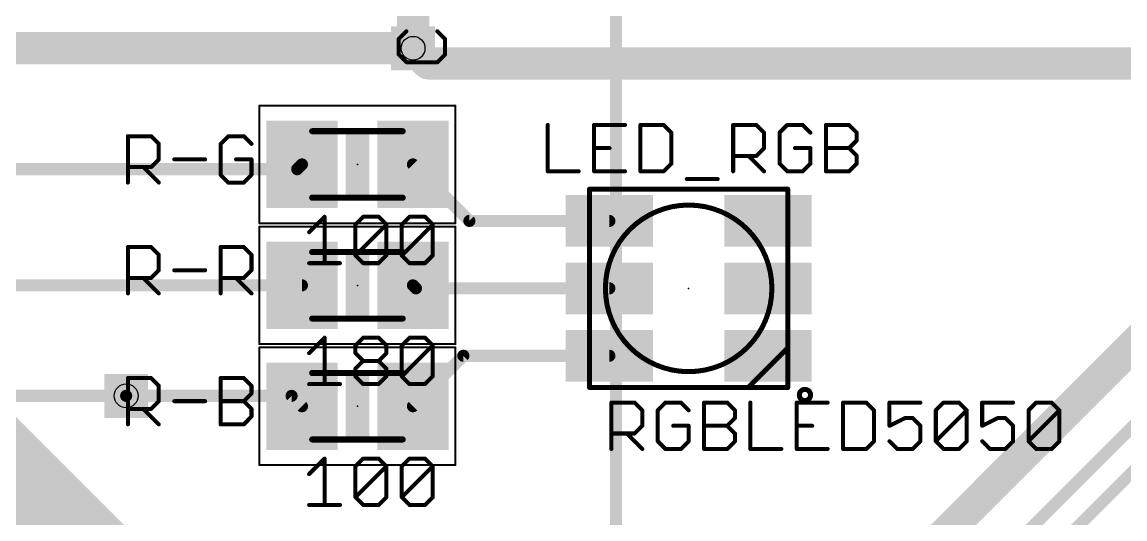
# Model space of a CAD drawing. Extents: x 4 to 288, y -28 to 191.
# Drawn here: x 170.09 to 197.92, y 131.52 to 144.04 of the extents above; entities that cross this region are included whole.
import ezdxf

# ---------------------------------------------------------------- set-up
doc = ezdxf.new("R2010")
doc.units = 0
doc.header["$MEASUREMENT"] = 0
doc.layers.get('0').update_dxf_attribs({"linetype": 'CONTINUOUS'})
for name, color, linetype in [('1', 22, 'CONTINUOUS'), ('16', 175, 'CONTINUOUS'), ('18', 82, 'CONTINUOUS'), ('20', 7, 'CONTINUOUS'), ('21', 2, 'CONTINUOUS'), ('23', 7, 'CONTINUOUS'), ('25', 2, 'CONTINUOUS'), ('26', 3, 'CONTINUOUS'), ('27', 253, 'CONTINUOUS'), ('29', 253, 'CONTINUOUS'), ('31', 253, 'CONTINUOUS'), ('35', 253, 'CONTINUOUS'), ('39', 22, 'CONTINUOUS'), ('44', 253, 'CONTINUOUS'), ('51', 253, 'CONTINUOUS')]:
    doc.layers.add(name, color=color, linetype=linetype)

# ---------------------------------------------------------------- blocks, each defined once
blk = doc.blocks.new('RECT')
blk.add_solid([(-0.5, -0.5), (0.5, -0.5), (-0.5, 0.5), (0.5, 0.5)])
blk = doc.blocks.new('SQUAREV')
blk.add_solid([(-0.5, -0.5), (0.5, -0.5), (-0.5, 0.5), (0.5, 0.5)])

msp = doc.modelspace()

# ---------------------------------------------------------------- linework, layer by layer
at = {"layer": '1'}
for points, const_width in [([(179.959, 143.383), (154.813, 143.383)], 0.8128), ([(180.34, 143.002), (179.959, 143.383)], 0.8128), ([(180.34, 143.002), (203.708, 143.002)], 0.8128), ([(193.04, 130.81), (204.47, 142.24)], 0.8128), ([(177.0363, 140.335), (177.1557, 140.4544)], 0.3048), ([(181.3799, 139.0302), (179.9557, 140.4544)], 0.3048), ([(163.1733, 139.065), (197.6044, 104.6339)], 2.54), ([(167.64, 140.335), (177.0363, 140.335)], 0.3048), ([(184.9123, 139.0302), (181.3799, 139.0302)], 0.3048), ([(177.1557, 137.4064), (169.1564, 137.4064)], 0.3048), ([(180.0319, 137.3302), (179.9557, 137.4064)], 0.3048), ([(184.9123, 137.3302), (180.0319, 137.3302)], 0.3048), ([(181.2275, 135.6302), (179.9557, 134.3584)], 0.3048), ([(184.9123, 135.6302), (181.2275, 135.6302)], 0.3048), ([(172.72, 134.62), (176.894, 134.62)], 0.3048), ([(176.894, 134.62), (177.1557, 134.3584)], 0.3048)]:
    msp.add_lwpolyline(points, dxfattribs=dict(at, const_width=const_width))
for points, const_width in [([(180.1027, 143.5267, 1), (179.8153, 143.2393)], 0.4064), ([(179.959, 143.1798, 1), (179.959, 143.5862)], 0.4064), ([(180.34, 143.2052, 1), (180.34, 142.7988)], 0.4064), ([(180.1963, 142.8583, 1), (180.4837, 143.1457)], 0.4064), ([(177.2095, 140.4005, 1), (177.1018, 140.5083)], 0.1524), ([(180.0095, 140.5083, 1), (179.9018, 140.4005)], 0.1524), ([(176.9824, 140.3889, 1), (177.0902, 140.2811)], 0.1524), ([(177.0363, 140.2588, 1), (177.0363, 140.4112)], 0.1524), ([(181.3799, 139.1064, 1), (181.3799, 138.954)], 0.1524), ([(181.326, 138.9763, 1), (181.4337, 139.0841)], 0.1524), ([(184.9123, 138.954, 1), (184.9123, 139.1064)], 0.1524), ([(177.1557, 137.3302, 1), (177.1557, 137.4826)], 0.1524), ([(180.0095, 137.4603, 1), (179.9018, 137.3525)], 0.1524), ([(180.0319, 137.4064, 1), (180.0319, 137.254)], 0.1524), ([(184.9123, 137.254, 1), (184.9123, 137.4064)], 0.1524), ([(179.978, 137.2763, 1), (180.0857, 137.3841)], 0.1524), ([(181.2275, 135.7064, 1), (181.2275, 135.554)], 0.1524), ([(181.2813, 135.5763, 1), (181.1736, 135.6841)], 0.1524), ([(184.9123, 135.554, 1), (184.9123, 135.7064)], 0.1524), ([(172.72, 134.6962, 1), (172.72, 134.5438)], 0.1524), ([(176.9479, 134.6739, 1), (176.8401, 134.5661)], 0.1524), ([(176.894, 134.5438, 1), (176.894, 134.6962)], 0.1524), ([(177.1018, 134.3045, 1), (177.2095, 134.4123)], 0.1524), ([(179.9018, 134.4123, 1), (180.0095, 134.3045)], 0.1524)]:
    msp.add_lwpolyline(points, format="xyb", dxfattribs=dict(at, const_width=const_width))
at = {"layer": '16'}
for points, const_width in [([(179.959, 143.383), (179.959, 145.7279)], 0.8128), ([(185.0801, 145.8773), (185.0801, 121.92)], 0.3048), ([(167.64, 103.3733), (207.1417, 142.875)], 0.3048), ([(200.2386, 134.8336), (168.275, 102.87)], 0.3048), ([(169.545, 134.62), (172.72, 134.62)], 0.3048)]:
    msp.add_lwpolyline(points, dxfattribs=dict(at, const_width=const_width))
for points, const_width in [([(179.7558, 143.383, 1), (180.1622, 143.383)], 0.4064), ([(172.72, 134.5438, 1), (172.72, 134.6962)], 0.1524)]:
    msp.add_lwpolyline(points, format="xyb", dxfattribs=dict(at, const_width=const_width))
at = {"layer": '20', "const_width": 0.0254}
msp.add_lwpolyline([(71.1264, 186.0347, 2.9429), (202.1142, 186.0347)], format="xyb", dxfattribs=at)
at = {"layer": '21', "const_width": 0.127}
for points in [[(184.4123, 139.8302), (189.4123, 139.8302)], [(184.4123, 134.8302), (184.4123, 139.8302)], [(189.4123, 139.8302), (189.4123, 135.8302)], [(188.4123, 134.8302), (189.4123, 135.8302)], [(189.4123, 135.8302), (189.4123, 134.8302)], [(188.4123, 134.8302), (184.4123, 134.8302)], [(189.4123, 134.8302), (188.4123, 134.8302)]]:
    msp.add_lwpolyline(points, dxfattribs=at)
at = {"layer": '21'}
for points, const_width in [([(184.444, 139.8302, 1), (184.3805, 139.8302)], 0.0635), ([(184.4123, 139.8619, 1), (184.4123, 139.7984)], 0.0635), ([(189.444, 139.8302, 1), (189.3805, 139.8302)], 0.0635), ([(189.4123, 139.7984, 1), (189.4123, 139.8619)], 0.0635), ([(186.9123, 135.2302, 1), (186.9123, 139.4302, 1), (186.9123, 135.2302)], 0.127), ([(189.444, 135.8302, 1), (189.3805, 135.8302)], 0.0635), ([(189.3805, 135.8302, 1), (189.444, 135.8302)], 0.0635), ([(189.4347, 135.8077, 1), (189.3898, 135.8526)], 0.0635), ([(184.4123, 134.8619, 1), (184.4123, 134.7984)], 0.0635), ([(184.3805, 134.8302, 1), (184.444, 134.8302)], 0.0635), ([(188.4123, 134.8619, 1), (188.4123, 134.7984)], 0.0635), ([(188.3898, 134.8526, 1), (188.4347, 134.8077)], 0.0635), ([(188.4123, 134.7984, 1), (188.4123, 134.8619)], 0.0635), ([(189.3805, 134.8302, 1), (189.444, 134.8302)], 0.0635), ([(189.4123, 134.7984, 1), (189.4123, 134.8619)], 0.0635), ([(189.8462, 134.5008, 1), (189.8462, 134.7836, 1), (189.8462, 134.5008)], 0.127)]:
    msp.add_lwpolyline(points, format="xyb", dxfattribs=dict(at, const_width=const_width))
at = {"layer": '23'}
for p in [(178.5557, 140.4544), (178.5557, 137.4064), (186.9123, 137.3302), (178.5557, 134.3584)]:
    msp.add_point(p, dxfattribs=at)
at = {"layer": '25', "const_width": 0.1016}
for points in [[(183.3581, 141.4504), (183.3581, 140.281)], [(185.307, 141.4504), (184.5274, 141.4504)], [(184.5274, 141.4504), (184.5274, 140.281)], [(185.6968, 141.4504), (185.6968, 140.281)], [(186.2815, 141.4504), (185.6968, 141.4504)], [(186.4764, 141.2555), (186.2815, 141.4504)], [(188.0356, 140.281), (188.0356, 141.4504)], [(188.0356, 141.4504), (188.6203, 141.4504)], [(188.6203, 141.4504), (188.8152, 141.2555)], [(189.3999, 141.4504), (189.205, 141.2555)], [(189.7897, 141.4504), (189.3999, 141.4504)], [(189.9846, 141.2555), (189.7897, 141.4504)], [(190.3744, 140.281), (190.3744, 141.4504)], [(190.3744, 141.4504), (190.9591, 141.4504)], [(190.9591, 141.4504), (191.154, 141.2555)], [(172.7645, 139.9972), (172.7645, 141.1666)], [(172.7645, 141.1666), (173.3491, 141.1666)], [(173.3491, 141.1666), (173.544, 140.9717)], [(175.2981, 141.1666), (175.1032, 140.9717)], [(175.6879, 141.1666), (175.2981, 141.1666)], [(175.8828, 140.9717), (175.6879, 141.1666)], [(186.4764, 140.4759), (186.4764, 141.2555)], [(188.8152, 141.2555), (188.8152, 140.8657)], [(189.205, 141.2555), (189.205, 140.4759)], [(191.154, 141.0606), (190.9591, 140.8657)], [(191.154, 141.2555), (191.154, 141.0606)], [(173.544, 140.9717), (173.544, 140.5819)], [(175.1032, 140.9717), (175.1032, 140.1921)], [(184.5274, 140.8657), (184.9172, 140.8657)], [(188.8152, 140.8657), (188.6203, 140.6708)], [(189.9846, 140.8657), (189.5948, 140.8657)], [(189.9846, 140.4759), (189.9846, 140.8657)], [(190.3744, 140.8657), (190.9591, 140.8657)], [(190.9591, 140.8657), (191.154, 140.6708)], [(173.544, 140.5819), (173.3491, 140.387)], [(173.9338, 140.5819), (174.7134, 140.5819)], [(175.8828, 140.5819), (175.493, 140.5819)], [(175.8828, 140.1921), (175.8828, 140.5819)], [(186.2815, 140.281), (186.4764, 140.4759)], [(188.6203, 140.6708), (188.0356, 140.6708)], [(188.4254, 140.6708), (188.8152, 140.281)], [(189.205, 140.4759), (189.3999, 140.281)], [(189.7897, 140.281), (189.9846, 140.4759)], [(191.154, 140.4759), (190.9591, 140.281)], [(191.154, 140.6708), (191.154, 140.4759)], [(173.3491, 140.387), (172.7645, 140.387)], [(173.1542, 140.387), (173.544, 139.9972)], [(183.3581, 140.281), (184.1376, 140.281)], [(184.5274, 140.281), (185.307, 140.281)], [(185.6968, 140.281), (186.2815, 140.281)], [(189.3999, 140.281), (189.7897, 140.281)], [(190.9591, 140.281), (190.3744, 140.281)], [(175.1032, 140.1921), (175.2981, 139.9972)], [(175.2981, 139.9972), (175.6879, 139.9972)], [(175.6879, 139.9972), (175.8828, 140.1921)], [(186.8662, 140.0861), (187.6458, 140.0861)], [(172.7645, 137.2032), (172.7645, 138.3726)], [(172.7645, 138.3726), (173.3491, 138.3726)], [(173.3491, 138.3726), (173.544, 138.1777)], [(175.1032, 137.2032), (175.1032, 138.3726)], [(175.1032, 138.3726), (175.6879, 138.3726)], [(175.6879, 138.3726), (175.8828, 138.1777)], [(173.544, 138.1777), (173.544, 137.7879)], [(175.8828, 138.1777), (175.8828, 137.7879)], [(173.544, 137.7879), (173.3491, 137.593)], [(173.9338, 137.7879), (174.7134, 137.7879)], [(175.8828, 137.7879), (175.6879, 137.593)], [(173.3491, 137.593), (172.7645, 137.593)], [(173.1542, 137.593), (173.544, 137.2032)], [(175.6879, 137.593), (175.1032, 137.593)], [(175.493, 137.593), (175.8828, 137.2032)], [(172.7645, 133.9012), (172.7645, 135.0706)], [(172.7645, 135.0706), (173.3491, 135.0706)], [(173.3491, 135.0706), (173.544, 134.8757)], [(175.1032, 133.9012), (175.1032, 135.0706)], [(175.1032, 135.0706), (175.6879, 135.0706)], [(175.6879, 135.0706), (175.8828, 134.8757)], [(173.544, 134.8757), (173.544, 134.4859)], [(175.8828, 134.6808), (175.6879, 134.4859)], [(175.8828, 134.8757), (175.8828, 134.6808)], [(173.544, 134.4859), (173.3491, 134.291)], [(173.9338, 134.4859), (174.7134, 134.4859)], [(175.1032, 134.4859), (175.6879, 134.4859)], [(175.6879, 134.4859), (175.8828, 134.291)], [(173.3491, 134.291), (172.7645, 134.291)], [(173.1542, 134.291), (173.544, 133.9012)], [(175.8828, 134.0961), (175.6879, 133.9012)], [(175.8828, 134.291), (175.8828, 134.0961)], [(175.6879, 133.9012), (175.1032, 133.9012)]]:
    msp.add_lwpolyline(points, dxfattribs=at)
at = {"layer": '25', "const_width": 0.0508}
for points in [[(183.3835, 141.4504, 1), (183.3327, 141.4504)], [(184.5274, 141.4758, 1), (184.5274, 141.425)], [(184.5528, 141.4504, 1), (184.502, 141.4504)], [(185.307, 141.425, 1), (185.307, 141.4758)], [(185.7222, 141.4504, 1), (185.6714, 141.4504)], [(185.6968, 141.4758, 1), (185.6968, 141.425)], [(186.2995, 141.4683, 1), (186.2636, 141.4324)], [(186.2815, 141.425, 1), (186.2815, 141.4758)], [(188.061, 141.4504, 1), (188.0102, 141.4504)], [(188.0356, 141.4758, 1), (188.0356, 141.425)], [(188.6383, 141.4683, 1), (188.6024, 141.4324)], [(188.6203, 141.425, 1), (188.6203, 141.4758)], [(189.3999, 141.4758, 1), (189.3999, 141.425)], [(189.4179, 141.4324, 1), (189.382, 141.4683)], [(189.8077, 141.4683, 1), (189.7718, 141.4324)], [(189.7897, 141.425, 1), (189.7897, 141.4758)], [(190.3998, 141.4504, 1), (190.349, 141.4504)], [(190.3744, 141.4758, 1), (190.3744, 141.425)], [(190.9771, 141.4683, 1), (190.9412, 141.4324)], [(190.9591, 141.425, 1), (190.9591, 141.4758)], [(172.7899, 141.1666, 1), (172.7391, 141.1666)], [(172.7645, 141.192, 1), (172.7645, 141.1412)], [(173.3671, 141.1845, 1), (173.3312, 141.1486)], [(173.3491, 141.1412, 1), (173.3491, 141.192)], [(175.2981, 141.192, 1), (175.2981, 141.1412)], [(175.3161, 141.1486, 1), (175.2802, 141.1845)], [(175.7059, 141.1845, 1), (175.67, 141.1486)], [(175.6879, 141.1412, 1), (175.6879, 141.192)], [(186.5018, 141.2555, 1), (186.451, 141.2555)], [(186.4585, 141.2375, 1), (186.4944, 141.2734)], [(188.8406, 141.2555, 1), (188.7898, 141.2555)], [(188.7973, 141.2375, 1), (188.8332, 141.2734)], [(189.2304, 141.2555, 1), (189.1796, 141.2555)], [(189.1871, 141.2734, 1), (189.223, 141.2375)], [(189.9667, 141.2375, 1), (190.0026, 141.2734)], [(191.1794, 141.2555, 1), (191.1286, 141.2555)], [(191.1286, 141.0606, 1), (191.1794, 141.0606)], [(191.1361, 141.2375, 1), (191.172, 141.2734)], [(191.172, 141.0426, 1), (191.1361, 141.0785)], [(173.5694, 140.9717, 1), (173.5186, 140.9717)], [(173.5261, 140.9537, 1), (173.562, 140.9896)], [(175.1286, 140.9717, 1), (175.0778, 140.9717)], [(175.0853, 140.9896, 1), (175.1212, 140.9537)], [(175.8649, 140.9537, 1), (175.9008, 140.9896)], [(184.5274, 140.8911, 1), (184.5274, 140.8403)], [(184.9172, 140.8403, 1), (184.9172, 140.8911)], [(188.7898, 140.8657, 1), (188.8406, 140.8657)], [(188.8332, 140.8477, 1), (188.7973, 140.8836)], [(189.5948, 140.8911, 1), (189.5948, 140.8403)], [(190.01, 140.8657, 1), (189.9592, 140.8657)], [(189.9846, 140.8403, 1), (189.9846, 140.8911)], [(190.3744, 140.8911, 1), (190.3744, 140.8403)], [(190.9771, 140.8836, 1), (190.9412, 140.8477)], [(190.9412, 140.8836, 1), (190.9771, 140.8477)], [(190.9591, 140.8403, 1), (190.9591, 140.8911)], [(173.5186, 140.5819, 1), (173.5694, 140.5819)], [(173.562, 140.5639, 1), (173.5261, 140.5998)], [(173.9338, 140.6073, 1), (173.9338, 140.5565)], [(174.7134, 140.5565, 1), (174.7134, 140.6073)], [(175.493, 140.6073, 1), (175.493, 140.5565)], [(175.9082, 140.5819, 1), (175.8574, 140.5819)], [(175.8828, 140.5565, 1), (175.8828, 140.6073)], [(186.4944, 140.4579, 1), (186.4585, 140.4938)], [(188.0356, 140.6962, 1), (188.0356, 140.6454)], [(188.4434, 140.6887, 1), (188.4075, 140.6528)], [(188.6024, 140.6887, 1), (188.6383, 140.6528)], [(188.6203, 140.6454, 1), (188.6203, 140.6962)], [(189.223, 140.4938, 1), (189.1871, 140.4579)], [(190.0026, 140.4579, 1), (189.9667, 140.4938)], [(191.1794, 140.6708, 1), (191.1286, 140.6708)], [(191.1361, 140.6528, 1), (191.172, 140.6887)], [(191.172, 140.4579, 1), (191.1361, 140.4938)], [(172.7645, 140.4124, 1), (172.7645, 140.3616)], [(173.1722, 140.4049, 1), (173.1363, 140.369)], [(173.3312, 140.4049, 1), (173.3671, 140.369)], [(173.3491, 140.3616, 1), (173.3491, 140.4124)], [(183.3581, 140.3064, 1), (183.3581, 140.2556)], [(183.3327, 140.281, 1), (183.3835, 140.281)], [(184.1376, 140.2556, 1), (184.1376, 140.3064)], [(184.5274, 140.3064, 1), (184.5274, 140.2556)], [(184.502, 140.281, 1), (184.5528, 140.281)], [(185.307, 140.2556, 1), (185.307, 140.3064)], [(185.6968, 140.3064, 1), (185.6968, 140.2556)], [(185.6714, 140.281, 1), (185.7222, 140.281)], [(186.2636, 140.2989, 1), (186.2995, 140.263)], [(186.2815, 140.2556, 1), (186.2815, 140.3064)], [(186.451, 140.4759, 1), (186.5018, 140.4759)], [(188.0102, 140.281, 1), (188.061, 140.281)], [(188.7973, 140.263, 1), (188.8332, 140.2989)], [(189.1796, 140.4759, 1), (189.2304, 140.4759)], [(189.3999, 140.3064, 1), (189.3999, 140.2556)], [(189.382, 140.263, 1), (189.4179, 140.2989)], [(189.7718, 140.2989, 1), (189.8077, 140.263)], [(189.7897, 140.2556, 1), (189.7897, 140.3064)], [(189.9592, 140.4759, 1), (190.01, 140.4759)], [(190.3744, 140.3064, 1), (190.3744, 140.2556)], [(190.349, 140.281, 1), (190.3998, 140.281)], [(190.9412, 140.2989, 1), (190.9771, 140.263)], [(190.9591, 140.2556, 1), (190.9591, 140.3064)], [(191.1286, 140.4759, 1), (191.1794, 140.4759)], [(172.7391, 139.9972, 1), (172.7899, 139.9972)], [(173.5261, 139.9792, 1), (173.562, 140.0151)], [(175.0778, 140.1921, 1), (175.1286, 140.1921)], [(175.1212, 140.21, 1), (175.0853, 140.1741)], [(175.2981, 140.0226, 1), (175.2981, 139.9718)], [(175.2802, 139.9792, 1), (175.3161, 140.0151)], [(175.67, 140.0151, 1), (175.7059, 139.9792)], [(175.6879, 139.9718, 1), (175.6879, 140.0226)], [(175.8574, 140.1921, 1), (175.9082, 140.1921)], [(175.9008, 140.1741, 1), (175.8649, 140.21)], [(186.8662, 140.1115, 1), (186.8662, 140.0607)], [(187.6458, 140.0607, 1), (187.6458, 140.1115)], [(172.7899, 138.3726, 1), (172.7391, 138.3726)], [(172.7645, 138.398, 1), (172.7645, 138.3472)], [(173.3671, 138.3905, 1), (173.3312, 138.3546)], [(173.3491, 138.3472, 1), (173.3491, 138.398)], [(175.1286, 138.3726, 1), (175.0778, 138.3726)], [(175.1032, 138.398, 1), (175.1032, 138.3472)], [(175.7059, 138.3905, 1), (175.67, 138.3546)], [(175.6879, 138.3472, 1), (175.6879, 138.398)], [(173.5694, 138.1777, 1), (173.5186, 138.1777)], [(173.5261, 138.1597, 1), (173.562, 138.1956)], [(175.9082, 138.1777, 1), (175.8574, 138.1777)], [(175.8649, 138.1597, 1), (175.9008, 138.1956)], [(173.5186, 137.7879, 1), (173.5694, 137.7879)], [(173.562, 137.7699, 1), (173.5261, 137.8058)], [(173.9338, 137.8133, 1), (173.9338, 137.7625)], [(174.7134, 137.7625, 1), (174.7134, 137.8133)], [(175.8574, 137.7879, 1), (175.9082, 137.7879)], [(175.9008, 137.7699, 1), (175.8649, 137.8058)], [(172.7645, 137.6184, 1), (172.7645, 137.5676)], [(173.1722, 137.6109, 1), (173.1363, 137.575)], [(173.3312, 137.6109, 1), (173.3671, 137.575)], [(173.3491, 137.5676, 1), (173.3491, 137.6184)], [(175.1032, 137.6184, 1), (175.1032, 137.5676)], [(175.511, 137.6109, 1), (175.4751, 137.575)], [(175.67, 137.6109, 1), (175.7059, 137.575)], [(175.6879, 137.5676, 1), (175.6879, 137.6184)], [(172.7391, 137.2032, 1), (172.7899, 137.2032)], [(173.5261, 137.1852, 1), (173.562, 137.2211)], [(175.0778, 137.2032, 1), (175.1286, 137.2032)], [(175.8649, 137.1852, 1), (175.9008, 137.2211)], [(172.7899, 135.0706, 1), (172.7391, 135.0706)], [(172.7645, 135.096, 1), (172.7645, 135.0452)], [(173.3671, 135.0885, 1), (173.3312, 135.0526)], [(173.3491, 135.0452, 1), (173.3491, 135.096)], [(175.1286, 135.0706, 1), (175.0778, 135.0706)], [(175.1032, 135.096, 1), (175.1032, 135.0452)], [(175.7059, 135.0885, 1), (175.67, 135.0526)], [(175.6879, 135.0452, 1), (175.6879, 135.096)], [(173.5694, 134.8757, 1), (173.5186, 134.8757)], [(173.5261, 134.8577, 1), (173.562, 134.8936)], [(175.9082, 134.8757, 1), (175.8574, 134.8757)], [(175.8574, 134.6808, 1), (175.9082, 134.6808)], [(175.8649, 134.8577, 1), (175.9008, 134.8936)], [(175.9008, 134.6628, 1), (175.8649, 134.6987)], [(173.5186, 134.4859, 1), (173.5694, 134.4859)], [(173.562, 134.4679, 1), (173.5261, 134.5038)], [(173.9338, 134.5113, 1), (173.9338, 134.4605)], [(174.7134, 134.4605, 1), (174.7134, 134.5113)], [(175.1032, 134.5113, 1), (175.1032, 134.4605)], [(175.7059, 134.5038, 1), (175.67, 134.4679)], [(175.67, 134.5038, 1), (175.7059, 134.4679)], [(175.6879, 134.4605, 1), (175.6879, 134.5113)], [(172.7645, 134.3164, 1), (172.7645, 134.2656)], [(173.1722, 134.3089, 1), (173.1363, 134.273)], [(173.3312, 134.3089, 1), (173.3671, 134.273)], [(173.3491, 134.2656, 1), (173.3491, 134.3164)], [(175.9082, 134.291, 1), (175.8574, 134.291)], [(175.8649, 134.273, 1), (175.9008, 134.3089)], [(175.9008, 134.0781, 1), (175.8649, 134.114)], [(172.7391, 133.9012, 1), (172.7899, 133.9012)], [(173.5261, 133.8832, 1), (173.562, 133.9191)], [(175.1032, 133.9266, 1), (175.1032, 133.8758)], [(175.0778, 133.9012, 1), (175.1286, 133.9012)], [(175.67, 133.9191, 1), (175.7059, 133.8832)], [(175.6879, 133.8758, 1), (175.6879, 133.9266)], [(175.8574, 134.0961, 1), (175.9082, 134.0961)]]:
    msp.add_lwpolyline(points, format="xyb", dxfattribs=at)
at = {"layer": '26', "const_width": 0.1016}
for points in [[(179.5962, 143.616), (179.7911, 143.8109)], [(179.5962, 143.2262), (179.5962, 143.616)], [(180.5707, 143.8109), (180.7656, 143.616)], [(180.7656, 143.616), (180.7656, 143.2262)], [(179.7911, 143.0313), (179.5962, 143.2262)], [(180.5707, 143.0313), (179.7911, 143.0313)], [(180.7656, 143.2262), (180.5707, 143.0313)]]:
    msp.add_lwpolyline(points, dxfattribs=at)
at = {"layer": '26', "const_width": 0.0508}
for points in [[(179.6216, 143.616, 1), (179.5708, 143.616)], [(179.5782, 143.6339, 1), (179.6141, 143.598)], [(179.809, 143.7929, 1), (179.7731, 143.8288)], [(180.5886, 143.8288, 1), (180.5527, 143.7929)], [(180.791, 143.616, 1), (180.7402, 143.616)], [(180.7476, 143.598, 1), (180.7835, 143.6339)], [(179.6141, 143.2441, 1), (179.5782, 143.2082)], [(179.5708, 143.2262, 1), (179.6216, 143.2262)], [(179.7911, 143.0567, 1), (179.7911, 143.0059)], [(179.7731, 143.0133, 1), (179.809, 143.0492)], [(180.5527, 143.0492, 1), (180.5886, 143.0133)], [(180.5707, 143.0059, 1), (180.5707, 143.0567)], [(180.7402, 143.2262, 1), (180.791, 143.2262)], [(180.7835, 143.2082, 1), (180.7476, 143.2441)]]:
    msp.add_lwpolyline(points, format="xyb", dxfattribs=at)
at = {"layer": '27', "const_width": 0.1016}
for points in [[(177.3365, 138.7448), (177.7262, 139.1346)], [(177.7262, 139.1346), (177.7262, 137.9652)], [(178.5058, 138.9397), (178.7007, 139.1346)], [(178.7007, 139.1346), (179.0905, 139.1346)], [(179.0905, 139.1346), (179.2854, 138.9397)], [(179.6752, 138.9397), (179.8701, 139.1346)], [(179.8701, 139.1346), (180.2599, 139.1346)], [(180.2599, 139.1346), (180.4548, 138.9397)], [(178.5058, 138.1601), (178.5058, 138.9397)], [(178.5058, 138.1601), (179.2854, 138.9397)], [(179.2854, 138.9397), (179.2854, 138.1601)], [(179.6752, 138.1601), (179.6752, 138.9397)], [(179.6752, 138.1601), (180.4548, 138.9397)], [(180.4548, 138.9397), (180.4548, 138.1601)], [(178.7007, 137.9652), (178.5058, 138.1601)], [(179.2854, 138.1601), (179.0905, 137.9652)], [(179.8701, 137.9652), (179.6752, 138.1601)], [(180.4548, 138.1601), (180.2599, 137.9652)], [(177.3365, 137.9652), (178.116, 137.9652)], [(179.0905, 137.9652), (178.7007, 137.9652)], [(180.2599, 137.9652), (179.8701, 137.9652)], [(177.3365, 135.6968), (177.7262, 136.0866)], [(177.7262, 136.0866), (177.7262, 134.9172)], [(178.5058, 135.8917), (178.7007, 136.0866)], [(178.7007, 136.0866), (179.0905, 136.0866)], [(179.0905, 136.0866), (179.2854, 135.8917)], [(179.6752, 135.8917), (179.8701, 136.0866)], [(179.8701, 136.0866), (180.2599, 136.0866)], [(180.2599, 136.0866), (180.4548, 135.8917)], [(178.5058, 135.6968), (178.5058, 135.8917)], [(179.2854, 135.8917), (179.2854, 135.6968)], [(179.6752, 135.1121), (179.6752, 135.8917)], [(179.6752, 135.1121), (180.4548, 135.8917)], [(180.4548, 135.8917), (180.4548, 135.1121)], [(178.7007, 135.5019), (178.5058, 135.6968)], [(178.5058, 135.307), (178.7007, 135.5019)], [(178.7007, 135.5019), (179.0905, 135.5019)], [(179.2854, 135.6968), (179.0905, 135.5019)], [(179.0905, 135.5019), (179.2854, 135.307)], [(178.5058, 135.1121), (178.5058, 135.307)], [(179.2854, 135.307), (179.2854, 135.1121)], [(177.3365, 134.9172), (178.116, 134.9172)], [(178.7007, 134.9172), (178.5058, 135.1121)], [(179.0905, 134.9172), (178.7007, 134.9172)], [(179.2854, 135.1121), (179.0905, 134.9172)], [(179.8701, 134.9172), (179.6752, 135.1121)], [(180.2599, 134.9172), (179.8701, 134.9172)], [(180.4548, 135.1121), (180.2599, 134.9172)], [(184.9631, 133.281), (184.9631, 134.4504)], [(184.9631, 134.4504), (185.5477, 134.4504)], [(185.5477, 134.4504), (185.7426, 134.2555)], [(186.3273, 134.4504), (186.1324, 134.2555)], [(186.7171, 134.4504), (186.3273, 134.4504)], [(186.912, 134.2555), (186.7171, 134.4504)], [(187.3018, 133.281), (187.3018, 134.4504)], [(187.3018, 134.4504), (187.8865, 134.4504)], [(187.8865, 134.4504), (188.0814, 134.2555)], [(188.4712, 134.4504), (188.4712, 133.281)], [(190.4202, 134.4504), (189.6406, 134.4504)], [(189.6406, 134.4504), (189.6406, 133.281)], [(190.81, 134.4504), (190.81, 133.281)], [(191.3947, 134.4504), (190.81, 134.4504)], [(191.5896, 134.2555), (191.3947, 134.4504)], [(192.759, 134.4504), (191.9794, 134.4504)], [(191.9794, 134.4504), (191.9794, 133.8657)], [(193.1488, 134.2555), (193.3437, 134.4504)], [(193.3437, 134.4504), (193.7335, 134.4504)], [(193.7335, 134.4504), (193.9284, 134.2555)], [(195.0978, 134.4504), (194.3182, 134.4504)], [(194.3182, 134.4504), (194.3182, 133.8657)], [(195.4876, 134.2555), (195.6825, 134.4504)], [(195.6825, 134.4504), (196.0723, 134.4504)], [(196.0723, 134.4504), (196.2672, 134.2555)], [(185.7426, 134.2555), (185.7426, 133.8657)], [(186.1324, 134.2555), (186.1324, 133.4759)], [(188.0814, 134.2555), (188.0814, 134.0606)], [(191.5896, 133.4759), (191.5896, 134.2555)], [(193.1488, 133.4759), (193.1488, 134.2555)], [(193.1488, 133.4759), (193.9284, 134.2555)], [(193.9284, 134.2555), (193.9284, 133.4759)], [(195.4876, 133.4759), (195.4876, 134.2555)], [(195.4876, 133.4759), (196.2672, 134.2555)], [(196.2672, 134.2555), (196.2672, 133.4759)], [(185.7426, 133.8657), (185.5477, 133.6708)], [(186.912, 133.8657), (186.5222, 133.8657)], [(186.912, 133.4759), (186.912, 133.8657)], [(187.3018, 133.8657), (187.8865, 133.8657)], [(188.0814, 134.0606), (187.8865, 133.8657)], [(187.8865, 133.8657), (188.0814, 133.6708)], [(189.6406, 133.8657), (190.0304, 133.8657)], [(191.9794, 133.8657), (192.3692, 134.0606)], [(192.3692, 134.0606), (192.5641, 134.0606)], [(192.5641, 134.0606), (192.759, 133.8657)], [(192.759, 133.8657), (192.759, 133.4759)], [(194.3182, 133.8657), (194.708, 134.0606)], [(194.708, 134.0606), (194.9029, 134.0606)], [(194.9029, 134.0606), (195.0978, 133.8657)], [(195.0978, 133.8657), (195.0978, 133.4759)], [(185.5477, 133.6708), (184.9631, 133.6708)], [(185.3528, 133.6708), (185.7426, 133.281)], [(188.0814, 133.6708), (188.0814, 133.4759)], [(186.1324, 133.4759), (186.3273, 133.281)], [(186.3273, 133.281), (186.7171, 133.281)], [(186.7171, 133.281), (186.912, 133.4759)], [(187.8865, 133.281), (187.3018, 133.281)], [(188.0814, 133.4759), (187.8865, 133.281)], [(188.4712, 133.281), (189.2508, 133.281)], [(189.6406, 133.281), (190.4202, 133.281)], [(190.81, 133.281), (191.3947, 133.281)], [(191.3947, 133.281), (191.5896, 133.4759)], [(192.1743, 133.281), (191.9794, 133.4759)], [(192.5641, 133.281), (192.1743, 133.281)], [(192.759, 133.4759), (192.5641, 133.281)], [(193.3437, 133.281), (193.1488, 133.4759)], [(193.7335, 133.281), (193.3437, 133.281)], [(193.9284, 133.4759), (193.7335, 133.281)], [(194.5131, 133.281), (194.3182, 133.4759)], [(194.9029, 133.281), (194.5131, 133.281)], [(195.0978, 133.4759), (194.9029, 133.281)], [(195.6825, 133.281), (195.4876, 133.4759)], [(196.0723, 133.281), (195.6825, 133.281)], [(196.2672, 133.4759), (196.0723, 133.281)], [(177.3365, 132.6488), (177.7262, 133.0386)], [(177.7262, 133.0386), (177.7262, 131.8692)], [(178.5058, 132.8437), (178.7007, 133.0386)], [(178.7007, 133.0386), (179.0905, 133.0386)], [(179.0905, 133.0386), (179.2854, 132.8437)], [(179.6752, 132.8437), (179.8701, 133.0386)], [(179.8701, 133.0386), (180.2599, 133.0386)], [(180.2599, 133.0386), (180.4548, 132.8437)], [(178.5058, 132.0641), (178.5058, 132.8437)], [(178.5058, 132.0641), (179.2854, 132.8437)], [(179.2854, 132.8437), (179.2854, 132.0641)], [(179.6752, 132.0641), (179.6752, 132.8437)], [(179.6752, 132.0641), (180.4548, 132.8437)], [(180.4548, 132.8437), (180.4548, 132.0641)], [(177.3365, 131.8692), (178.116, 131.8692)], [(178.7007, 131.8692), (178.5058, 132.0641)], [(179.0905, 131.8692), (178.7007, 131.8692)], [(179.2854, 132.0641), (179.0905, 131.8692)], [(179.8701, 131.8692), (179.6752, 132.0641)], [(180.2599, 131.8692), (179.8701, 131.8692)], [(180.4548, 132.0641), (180.2599, 131.8692)]]:
    msp.add_lwpolyline(points, dxfattribs=at)
at = {"layer": '27', "const_width": 0.0508}
for points in [[(177.7516, 139.1346, 1), (177.7008, 139.1346)], [(177.7442, 139.1166, 1), (177.7083, 139.1525)], [(178.7007, 139.16, 1), (178.7007, 139.1092)], [(178.7187, 139.1166, 1), (178.6828, 139.1525)], [(179.1085, 139.1525, 1), (179.0726, 139.1166)], [(179.0905, 139.1092, 1), (179.0905, 139.16)], [(179.8701, 139.16, 1), (179.8701, 139.1092)], [(179.8881, 139.1166, 1), (179.8522, 139.1525)], [(180.2779, 139.1525, 1), (180.242, 139.1166)], [(180.2599, 139.1092, 1), (180.2599, 139.16)], [(178.5312, 138.9397, 1), (178.4804, 138.9397)], [(178.4879, 138.9576, 1), (178.5238, 138.9217)], [(179.3108, 138.9397, 1), (179.26, 138.9397)], [(179.3034, 138.9217, 1), (179.2675, 138.9576)], [(179.2675, 138.9217, 1), (179.3034, 138.9576)], [(179.7006, 138.9397, 1), (179.6498, 138.9397)], [(179.6573, 138.9576, 1), (179.6932, 138.9217)], [(180.4802, 138.9397, 1), (180.4294, 138.9397)], [(180.4728, 138.9217, 1), (180.4369, 138.9576)], [(180.4369, 138.9217, 1), (180.4728, 138.9576)], [(177.3185, 138.7627, 1), (177.3544, 138.7268)], [(178.4804, 138.1601, 1), (178.5312, 138.1601)], [(178.5238, 138.178, 1), (178.4879, 138.1421)], [(178.4879, 138.178, 1), (178.5238, 138.1421)], [(179.26, 138.1601, 1), (179.3108, 138.1601)], [(179.3034, 138.1421, 1), (179.2675, 138.178)], [(179.6498, 138.1601, 1), (179.7006, 138.1601)], [(179.6932, 138.178, 1), (179.6573, 138.1421)], [(179.6573, 138.178, 1), (179.6932, 138.1421)], [(180.4294, 138.1601, 1), (180.4802, 138.1601)], [(180.4728, 138.1421, 1), (180.4369, 138.178)], [(177.3365, 137.9906, 1), (177.3365, 137.9398)], [(177.7008, 137.9652, 1), (177.7516, 137.9652)], [(178.116, 137.9398, 1), (178.116, 137.9906)], [(178.7007, 137.9906, 1), (178.7007, 137.9398)], [(178.6828, 137.9472, 1), (178.7187, 137.9831)], [(179.0726, 137.9831, 1), (179.1085, 137.9472)], [(179.0905, 137.9398, 1), (179.0905, 137.9906)], [(179.8701, 137.9906, 1), (179.8701, 137.9398)], [(179.8522, 137.9472, 1), (179.8881, 137.9831)], [(180.242, 137.9831, 1), (180.2779, 137.9472)], [(180.2599, 137.9398, 1), (180.2599, 137.9906)], [(177.7516, 136.0866, 1), (177.7008, 136.0866)], [(177.7442, 136.0686, 1), (177.7083, 136.1045)], [(178.7007, 136.112, 1), (178.7007, 136.0612)], [(178.7187, 136.0686, 1), (178.6828, 136.1045)], [(179.1085, 136.1045, 1), (179.0726, 136.0686)], [(179.0905, 136.0612, 1), (179.0905, 136.112)], [(179.8701, 136.112, 1), (179.8701, 136.0612)], [(179.8881, 136.0686, 1), (179.8522, 136.1045)], [(180.2779, 136.1045, 1), (180.242, 136.0686)], [(180.2599, 136.0612, 1), (180.2599, 136.112)], [(178.5312, 135.8917, 1), (178.4804, 135.8917)], [(178.4879, 135.9096, 1), (178.5238, 135.8737)], [(179.3108, 135.8917, 1), (179.26, 135.8917)], [(179.2675, 135.8737, 1), (179.3034, 135.9096)], [(179.7006, 135.8917, 1), (179.6498, 135.8917)], [(179.6573, 135.9096, 1), (179.6932, 135.8737)], [(180.4802, 135.8917, 1), (180.4294, 135.8917)], [(180.4728, 135.8737, 1), (180.4369, 135.9096)], [(180.4369, 135.8737, 1), (180.4728, 135.9096)], [(177.3185, 135.7147, 1), (177.3544, 135.6788)], [(178.4804, 135.6968, 1), (178.5312, 135.6968)], [(178.5238, 135.7147, 1), (178.4879, 135.6788)], [(178.7007, 135.5273, 1), (178.7007, 135.4765)], [(178.7187, 135.4839, 1), (178.6828, 135.5198)], [(178.6828, 135.4839, 1), (178.7187, 135.5198)], [(179.1085, 135.5198, 1), (179.0726, 135.4839)], [(179.0726, 135.5198, 1), (179.1085, 135.4839)], [(179.0905, 135.4765, 1), (179.0905, 135.5273)], [(179.26, 135.6968, 1), (179.3108, 135.6968)], [(179.3034, 135.6788, 1), (179.2675, 135.7147)], [(178.5312, 135.307, 1), (178.4804, 135.307)], [(178.4879, 135.3249, 1), (178.5238, 135.289)], [(179.3108, 135.307, 1), (179.26, 135.307)], [(179.2675, 135.289, 1), (179.3034, 135.3249)], [(177.3365, 134.9426, 1), (177.3365, 134.8918)], [(178.116, 134.8918, 1), (178.116, 134.9426)], [(178.4804, 135.1121, 1), (178.5312, 135.1121)], [(178.5238, 135.13, 1), (178.4879, 135.0941)], [(178.7007, 134.9426, 1), (178.7007, 134.8918)], [(178.6828, 134.8992, 1), (178.7187, 134.9351)], [(179.0726, 134.9351, 1), (179.1085, 134.8992)], [(179.0905, 134.8918, 1), (179.0905, 134.9426)], [(179.26, 135.1121, 1), (179.3108, 135.1121)], [(179.3034, 135.0941, 1), (179.2675, 135.13)], [(179.6498, 135.1121, 1), (179.7006, 135.1121)], [(179.6932, 135.13, 1), (179.6573, 135.0941)], [(179.6573, 135.13, 1), (179.6932, 135.0941)], [(179.8701, 134.9426, 1), (179.8701, 134.8918)], [(179.8522, 134.8992, 1), (179.8881, 134.9351)], [(180.242, 134.9351, 1), (180.2779, 134.8992)], [(180.2599, 134.8918, 1), (180.2599, 134.9426)], [(180.4294, 135.1121, 1), (180.4802, 135.1121)], [(180.4728, 135.0941, 1), (180.4369, 135.13)], [(177.7008, 134.9172, 1), (177.7516, 134.9172)], [(184.9885, 134.4504, 1), (184.9377, 134.4504)], [(184.9631, 134.4758, 1), (184.9631, 134.425)], [(185.5657, 134.4683, 1), (185.5298, 134.4324)], [(185.5477, 134.425, 1), (185.5477, 134.4758)], [(186.3273, 134.4758, 1), (186.3273, 134.425)], [(186.3453, 134.4324, 1), (186.3094, 134.4683)], [(186.7351, 134.4683, 1), (186.6992, 134.4324)], [(186.7171, 134.425, 1), (186.7171, 134.4758)], [(187.3272, 134.4504, 1), (187.2764, 134.4504)], [(187.3018, 134.4758, 1), (187.3018, 134.425)], [(187.9045, 134.4683, 1), (187.8686, 134.4324)], [(187.8865, 134.425, 1), (187.8865, 134.4758)], [(188.4966, 134.4504, 1), (188.4458, 134.4504)], [(189.6406, 134.4758, 1), (189.6406, 134.425)], [(189.666, 134.4504, 1), (189.6152, 134.4504)], [(190.4202, 134.425, 1), (190.4202, 134.4758)], [(190.8354, 134.4504, 1), (190.7846, 134.4504)], [(190.81, 134.4758, 1), (190.81, 134.425)], [(191.4127, 134.4683, 1), (191.3768, 134.4324)], [(191.3947, 134.425, 1), (191.3947, 134.4758)], [(191.9794, 134.4758, 1), (191.9794, 134.425)], [(192.0048, 134.4504, 1), (191.954, 134.4504)], [(192.759, 134.425, 1), (192.759, 134.4758)], [(193.3437, 134.4758, 1), (193.3437, 134.425)], [(193.3617, 134.4324, 1), (193.3258, 134.4683)], [(193.7515, 134.4683, 1), (193.7156, 134.4324)], [(193.7335, 134.425, 1), (193.7335, 134.4758)], [(194.3182, 134.4758, 1), (194.3182, 134.425)], [(194.3436, 134.4504, 1), (194.2928, 134.4504)], [(195.0978, 134.425, 1), (195.0978, 134.4758)], [(195.6825, 134.4758, 1), (195.6825, 134.425)], [(195.7005, 134.4324, 1), (195.6646, 134.4683)], [(196.0903, 134.4683, 1), (196.0544, 134.4324)], [(196.0723, 134.425, 1), (196.0723, 134.4758)], [(185.768, 134.2555, 1), (185.7172, 134.2555)], [(185.7247, 134.2375, 1), (185.7606, 134.2734)], [(186.1578, 134.2555, 1), (186.107, 134.2555)], [(186.1145, 134.2734, 1), (186.1504, 134.2375)], [(186.8941, 134.2375, 1), (186.93, 134.2734)], [(188.1068, 134.2555, 1), (188.056, 134.2555)], [(188.0635, 134.2375, 1), (188.0994, 134.2734)], [(191.615, 134.2555, 1), (191.5642, 134.2555)], [(191.5717, 134.2375, 1), (191.6076, 134.2734)], [(193.1742, 134.2555, 1), (193.1234, 134.2555)], [(193.1309, 134.2734, 1), (193.1668, 134.2375)], [(193.9538, 134.2555, 1), (193.903, 134.2555)], [(193.9464, 134.2375, 1), (193.9105, 134.2734)], [(193.9105, 134.2375, 1), (193.9464, 134.2734)], [(195.513, 134.2555, 1), (195.4622, 134.2555)], [(195.4697, 134.2734, 1), (195.5056, 134.2375)], [(196.2926, 134.2555, 1), (196.2418, 134.2555)], [(196.2852, 134.2375, 1), (196.2493, 134.2734)], [(196.2493, 134.2375, 1), (196.2852, 134.2734)], [(185.7172, 133.8657, 1), (185.768, 133.8657)], [(185.7606, 133.8477, 1), (185.7247, 133.8836)], [(186.5222, 133.8911, 1), (186.5222, 133.8403)], [(186.9374, 133.8657, 1), (186.8866, 133.8657)], [(186.912, 133.8403, 1), (186.912, 133.8911)], [(187.3018, 133.8911, 1), (187.3018, 133.8403)], [(187.9045, 133.8836, 1), (187.8686, 133.8477)], [(187.8686, 133.8836, 1), (187.9045, 133.8477)], [(187.8865, 133.8403, 1), (187.8865, 133.8911)], [(188.056, 134.0606, 1), (188.1068, 134.0606)], [(188.0994, 134.0426, 1), (188.0635, 134.0785)], [(189.6406, 133.8911, 1), (189.6406, 133.8403)], [(190.0304, 133.8403, 1), (190.0304, 133.8911)], [(191.954, 133.8657, 1), (192.0048, 133.8657)], [(191.9681, 133.8884, 1), (191.9908, 133.843)], [(192.3692, 134.086, 1), (192.3692, 134.0352)], [(192.3806, 134.0379, 1), (192.3579, 134.0833)], [(192.5821, 134.0785, 1), (192.5462, 134.0426)], [(192.5641, 134.0352, 1), (192.5641, 134.086)], [(192.7844, 133.8657, 1), (192.7336, 133.8657)], [(192.7411, 133.8477, 1), (192.777, 133.8836)], [(194.2928, 133.8657, 1), (194.3436, 133.8657)], [(194.3069, 133.8884, 1), (194.3296, 133.843)], [(194.708, 134.086, 1), (194.708, 134.0352)], [(194.7194, 134.0379, 1), (194.6967, 134.0833)], [(194.9209, 134.0785, 1), (194.885, 134.0426)], [(194.9029, 134.0352, 1), (194.9029, 134.086)], [(195.1232, 133.8657, 1), (195.0724, 133.8657)], [(195.0799, 133.8477, 1), (195.1158, 133.8836)], [(184.9631, 133.6962, 1), (184.9631, 133.6454)], [(185.3708, 133.6887, 1), (185.3349, 133.6528)], [(185.5298, 133.6887, 1), (185.5657, 133.6528)], [(185.5477, 133.6454, 1), (185.5477, 133.6962)], [(188.1068, 133.6708, 1), (188.056, 133.6708)], [(188.0635, 133.6528, 1), (188.0994, 133.6887)], [(184.9377, 133.281, 1), (184.9885, 133.281)], [(185.7247, 133.263, 1), (185.7606, 133.2989)], [(186.107, 133.4759, 1), (186.1578, 133.4759)], [(186.1504, 133.4938, 1), (186.1145, 133.4579)], [(186.3273, 133.3064, 1), (186.3273, 133.2556)], [(186.3094, 133.263, 1), (186.3453, 133.2989)], [(186.6992, 133.2989, 1), (186.7351, 133.263)], [(186.7171, 133.2556, 1), (186.7171, 133.3064)], [(186.8866, 133.4759, 1), (186.9374, 133.4759)], [(186.93, 133.4579, 1), (186.8941, 133.4938)], [(187.3018, 133.3064, 1), (187.3018, 133.2556)], [(187.2764, 133.281, 1), (187.3272, 133.281)], [(187.8686, 133.2989, 1), (187.9045, 133.263)], [(187.8865, 133.2556, 1), (187.8865, 133.3064)], [(188.056, 133.4759, 1), (188.1068, 133.4759)], [(188.0994, 133.4579, 1), (188.0635, 133.4938)], [(188.4712, 133.3064, 1), (188.4712, 133.2556)], [(188.4458, 133.281, 1), (188.4966, 133.281)], [(189.2508, 133.2556, 1), (189.2508, 133.3064)], [(189.6406, 133.3064, 1), (189.6406, 133.2556)], [(189.6152, 133.281, 1), (189.666, 133.281)], [(190.4202, 133.2556, 1), (190.4202, 133.3064)], [(190.81, 133.3064, 1), (190.81, 133.2556)], [(190.7846, 133.281, 1), (190.8354, 133.281)], [(191.3768, 133.2989, 1), (191.4127, 133.263)], [(191.3947, 133.2556, 1), (191.3947, 133.3064)], [(191.5642, 133.4759, 1), (191.615, 133.4759)], [(191.6076, 133.4579, 1), (191.5717, 133.4938)], [(191.9974, 133.4938, 1), (191.9615, 133.4579)], [(192.1743, 133.3064, 1), (192.1743, 133.2556)], [(192.1564, 133.263, 1), (192.1923, 133.2989)], [(192.5462, 133.2989, 1), (192.5821, 133.263)], [(192.5641, 133.2556, 1), (192.5641, 133.3064)], [(192.7336, 133.4759, 1), (192.7844, 133.4759)], [(192.777, 133.4579, 1), (192.7411, 133.4938)], [(193.1234, 133.4759, 1), (193.1742, 133.4759)], [(193.1668, 133.4938, 1), (193.1309, 133.4579)], [(193.1309, 133.4938, 1), (193.1668, 133.4579)], [(193.3437, 133.3064, 1), (193.3437, 133.2556)], [(193.3258, 133.263, 1), (193.3617, 133.2989)], [(193.7156, 133.2989, 1), (193.7515, 133.263)], [(193.7335, 133.2556, 1), (193.7335, 133.3064)], [(193.903, 133.4759, 1), (193.9538, 133.4759)], [(193.9464, 133.4579, 1), (193.9105, 133.4938)], [(194.3362, 133.4938, 1), (194.3003, 133.4579)], [(194.5131, 133.3064, 1), (194.5131, 133.2556)], [(194.4952, 133.263, 1), (194.5311, 133.2989)], [(194.885, 133.2989, 1), (194.9209, 133.263)], [(194.9029, 133.2556, 1), (194.9029, 133.3064)], [(195.0724, 133.4759, 1), (195.1232, 133.4759)], [(195.1158, 133.4579, 1), (195.0799, 133.4938)], [(195.4622, 133.4759, 1), (195.513, 133.4759)], [(195.5056, 133.4938, 1), (195.4697, 133.4579)], [(195.4697, 133.4938, 1), (195.5056, 133.4579)], [(195.6825, 133.3064, 1), (195.6825, 133.2556)], [(195.6646, 133.263, 1), (195.7005, 133.2989)], [(196.0544, 133.2989, 1), (196.0903, 133.263)], [(196.0723, 133.2556, 1), (196.0723, 133.3064)], [(196.2418, 133.4759, 1), (196.2926, 133.4759)], [(196.2852, 133.4579, 1), (196.2493, 133.4938)], [(177.7516, 133.0386, 1), (177.7008, 133.0386)], [(177.7442, 133.0206, 1), (177.7083, 133.0565)], [(178.7007, 133.064, 1), (178.7007, 133.0132)], [(178.7187, 133.0206, 1), (178.6828, 133.0565)], [(179.1085, 133.0565, 1), (179.0726, 133.0206)], [(179.0905, 133.0132, 1), (179.0905, 133.064)], [(179.8701, 133.064, 1), (179.8701, 133.0132)], [(179.8881, 133.0206, 1), (179.8522, 133.0565)], [(180.2779, 133.0565, 1), (180.242, 133.0206)], [(180.2599, 133.0132, 1), (180.2599, 133.064)], [(178.5312, 132.8437, 1), (178.4804, 132.8437)], [(178.4879, 132.8616, 1), (178.5238, 132.8257)], [(179.3108, 132.8437, 1), (179.26, 132.8437)], [(179.3034, 132.8257, 1), (179.2675, 132.8616)], [(179.2675, 132.8257, 1), (179.3034, 132.8616)], [(179.7006, 132.8437, 1), (179.6498, 132.8437)], [(179.6573, 132.8616, 1), (179.6932, 132.8257)], [(180.4802, 132.8437, 1), (180.4294, 132.8437)], [(180.4728, 132.8257, 1), (180.4369, 132.8616)], [(180.4369, 132.8257, 1), (180.4728, 132.8616)], [(177.3185, 132.6667, 1), (177.3544, 132.6308)], [(177.3365, 131.8946, 1), (177.3365, 131.8438)], [(178.116, 131.8438, 1), (178.116, 131.8946)], [(178.4804, 132.0641, 1), (178.5312, 132.0641)], [(178.5238, 132.082, 1), (178.4879, 132.0461)], [(178.4879, 132.082, 1), (178.5238, 132.0461)], [(178.7007, 131.8946, 1), (178.7007, 131.8438)], [(178.6828, 131.8512, 1), (178.7187, 131.8871)], [(179.0726, 131.8871, 1), (179.1085, 131.8512)], [(179.0905, 131.8438, 1), (179.0905, 131.8946)], [(179.26, 132.0641, 1), (179.3108, 132.0641)], [(179.3034, 132.0461, 1), (179.2675, 132.082)], [(179.6498, 132.0641, 1), (179.7006, 132.0641)], [(179.6932, 132.082, 1), (179.6573, 132.0461)], [(179.6573, 132.082, 1), (179.6932, 132.0461)], [(179.8701, 131.8946, 1), (179.8701, 131.8438)], [(179.8522, 131.8512, 1), (179.8881, 131.8871)], [(180.242, 131.8871, 1), (180.2779, 131.8512)], [(180.2599, 131.8438, 1), (180.2599, 131.8946)], [(180.4294, 132.0641, 1), (180.4802, 132.0641)], [(180.4728, 132.0461, 1), (180.4369, 132.082)], [(177.7008, 131.8692, 1), (177.7516, 131.8692)]]:
    msp.add_lwpolyline(points, format="xyb", dxfattribs=at)
at = {"layer": '39', "const_width": 0.0508}
for points in [[(176.0827, 141.9374), (181.0286, 141.9374)], [(176.0827, 138.9714), (176.0827, 141.9374)], [(181.0286, 141.9374), (181.0286, 138.9714)], [(181.0286, 138.9714), (176.0827, 138.9714)], [(176.0827, 138.8894), (181.0286, 138.8894)], [(176.0827, 135.9234), (176.0827, 138.8894)], [(181.0286, 138.8894), (181.0286, 135.9234)], [(181.0286, 135.9234), (176.0827, 135.9234)], [(176.0827, 135.8414), (181.0286, 135.8414)], [(176.0827, 132.8754), (176.0827, 135.8414)], [(181.0286, 135.8414), (181.0286, 132.8754)], [(181.0286, 132.8754), (176.0827, 132.8754)]]:
    msp.add_lwpolyline(points, dxfattribs=at)
at = {"layer": '39', "const_width": 0.0254}
for points in [[(176.0827, 141.9501, 1), (176.0827, 141.9247)], [(176.0953, 141.9374, 1), (176.07, 141.9374)], [(181.0413, 141.9374, 1), (181.016, 141.9374)], [(181.0286, 141.9247, 1), (181.0286, 141.9501)], [(176.0827, 138.9841, 1), (176.0827, 138.9587)], [(176.07, 138.9714, 1), (176.0953, 138.9714)], [(176.0827, 138.9021, 1), (176.0827, 138.8767)], [(176.0953, 138.8894, 1), (176.07, 138.8894)], [(181.016, 138.9714, 1), (181.0413, 138.9714)], [(181.0413, 138.8894, 1), (181.016, 138.8894)], [(181.0286, 138.9587, 1), (181.0286, 138.9841)], [(181.0286, 138.8767, 1), (181.0286, 138.9021)], [(176.0827, 135.9361, 1), (176.0827, 135.9107)], [(176.07, 135.9234, 1), (176.0953, 135.9234)], [(176.0827, 135.8541, 1), (176.0827, 135.8287)], [(176.0953, 135.8414, 1), (176.07, 135.8414)], [(181.016, 135.9234, 1), (181.0413, 135.9234)], [(181.0413, 135.8414, 1), (181.016, 135.8414)], [(181.0286, 135.9107, 1), (181.0286, 135.9361)], [(181.0286, 135.8287, 1), (181.0286, 135.8541)], [(176.0827, 132.8881, 1), (176.0827, 132.8627)], [(176.07, 132.8754, 1), (176.0953, 132.8754)], [(181.016, 132.8754, 1), (181.0413, 132.8754)], [(181.0286, 132.8627, 1), (181.0286, 132.8881)]]:
    msp.add_lwpolyline(points, format="xyb", dxfattribs=at)
at = {"layer": '44'}
for centre in [(179.959, 143.383), (172.72, 134.62)]:
    msp.add_circle(centre, 0.3, dxfattribs=at)
at = {"layer": '51', "const_width": 0.1524}
for points in [[(179.6987, 141.2926), (177.4127, 141.2926)], [(179.6987, 139.6162), (177.4127, 139.6162)], [(179.6987, 138.2446), (177.4127, 138.2446)], [(179.6987, 136.5682), (177.4127, 136.5682)], [(179.6987, 135.1966), (177.4127, 135.1966)], [(179.6987, 133.5202), (177.4127, 133.5202)]]:
    msp.add_lwpolyline(points, dxfattribs=at)
at = {"layer": '51', "const_width": 0.0762}
for points in [[(177.4127, 141.3307, 1), (177.4127, 141.2545)], [(179.6987, 141.2545, 1), (179.6987, 141.3307)], [(177.4127, 139.6543, 1), (177.4127, 139.5781)], [(179.6987, 139.5781, 1), (179.6987, 139.6543)], [(177.4127, 138.2827, 1), (177.4127, 138.2065)], [(179.6987, 138.2065, 1), (179.6987, 138.2827)], [(177.4127, 136.6063, 1), (177.4127, 136.5301)], [(179.6987, 136.5301, 1), (179.6987, 136.6063)], [(177.4127, 135.2347, 1), (177.4127, 135.1585)], [(179.6987, 135.1585, 1), (179.6987, 135.2347)], [(177.4127, 133.5583, 1), (177.4127, 133.4821)], [(179.6987, 133.4821, 1), (179.6987, 133.5583)]]:
    msp.add_lwpolyline(points, format="xyb", dxfattribs=at)

# ---------------------------------------------------------------- block references
at = {"layer": '1'}
for p, xscale, yscale in [((177.1557, 140.4544), 1.6, 2), ((179.9557, 140.4544), 1.6, 2), ((184.9123, 139.0302), 2, 1.1), ((188.9123, 139.0302), 2, 1.1), ((177.1557, 137.4064), 1.6, 2), ((179.9557, 137.4064), 1.6, 2), ((184.9123, 137.3302), 2, 1.1), ((188.9123, 137.3302), 2, 1.1), ((184.9123, 135.6302), 2, 1.1), ((188.9123, 135.6302), 2, 1.1), ((177.1557, 134.3584), 1.6, 2), ((179.9557, 134.3584), 1.6, 2)]:
    msp.add_blockref('RECT', p, dxfattribs=dict(at, xscale=xscale, yscale=yscale))
at = {"layer": '18', "xscale": 1.108, "yscale": 1.108}
for p in [(179.959, 143.383), (179.959, 143.383), (172.72, 134.62), (172.72, 134.62)]:
    msp.add_blockref('SQUAREV', p, dxfattribs=at)
at = {"layer": '29'}
for p, xscale, yscale in [((177.1557, 140.4544), 1.8032, 2.2032), ((179.9557, 140.4544), 1.8032, 2.2032), ((184.9123, 139.0302), 2.2032, 1.3032), ((188.9123, 139.0302), 2.2032, 1.3032), ((177.1557, 137.4064), 1.8032, 2.2032), ((179.9557, 137.4064), 1.8032, 2.2032), ((184.9123, 137.3302), 2.2032, 1.3032), ((188.9123, 137.3302), 2.2032, 1.3032), ((184.9123, 135.6302), 2.2032, 1.3032), ((188.9123, 135.6302), 2.2032, 1.3032), ((177.1557, 134.3584), 1.8032, 2.2032), ((179.9557, 134.3584), 1.8032, 2.2032)]:
    msp.add_blockref('RECT', p, dxfattribs=dict(at, xscale=xscale, yscale=yscale))
at = {"layer": '31'}
for p, xscale, yscale in [((177.1557, 140.4544), 1.6, 2), ((179.9557, 140.4544), 1.6, 2), ((184.9123, 139.0302), 2, 1.1), ((188.9123, 139.0302), 2, 1.1), ((177.1557, 137.4064), 1.6, 2), ((179.9557, 137.4064), 1.6, 2), ((184.9123, 137.3302), 2, 1.1), ((188.9123, 137.3302), 2, 1.1), ((184.9123, 135.6302), 2, 1.1), ((188.9123, 135.6302), 2, 1.1), ((177.1557, 134.3584), 1.6, 2), ((179.9557, 134.3584), 1.6, 2)]:
    msp.add_blockref('RECT', p, dxfattribs=dict(at, xscale=xscale, yscale=yscale))
at = {"layer": '35', "xscale": 0.6, "yscale": 1.6002}
for p in [(178.5557, 140.4544), (178.5557, 137.4064), (178.5557, 134.3584)]:
    msp.add_blockref('RECT', p, dxfattribs=at)
at = {"layer": '51', "xscale": 0.5842, "yscale": 1.8288}
for p in [(177.1459, 140.4544), (179.9654, 140.4544), (177.1459, 137.4064), (179.9654, 137.4064), (177.1459, 134.3584), (179.9654, 134.3584)]:
    msp.add_blockref('RECT', p, dxfattribs=at)

doc.saveas('drawing.dxf')
